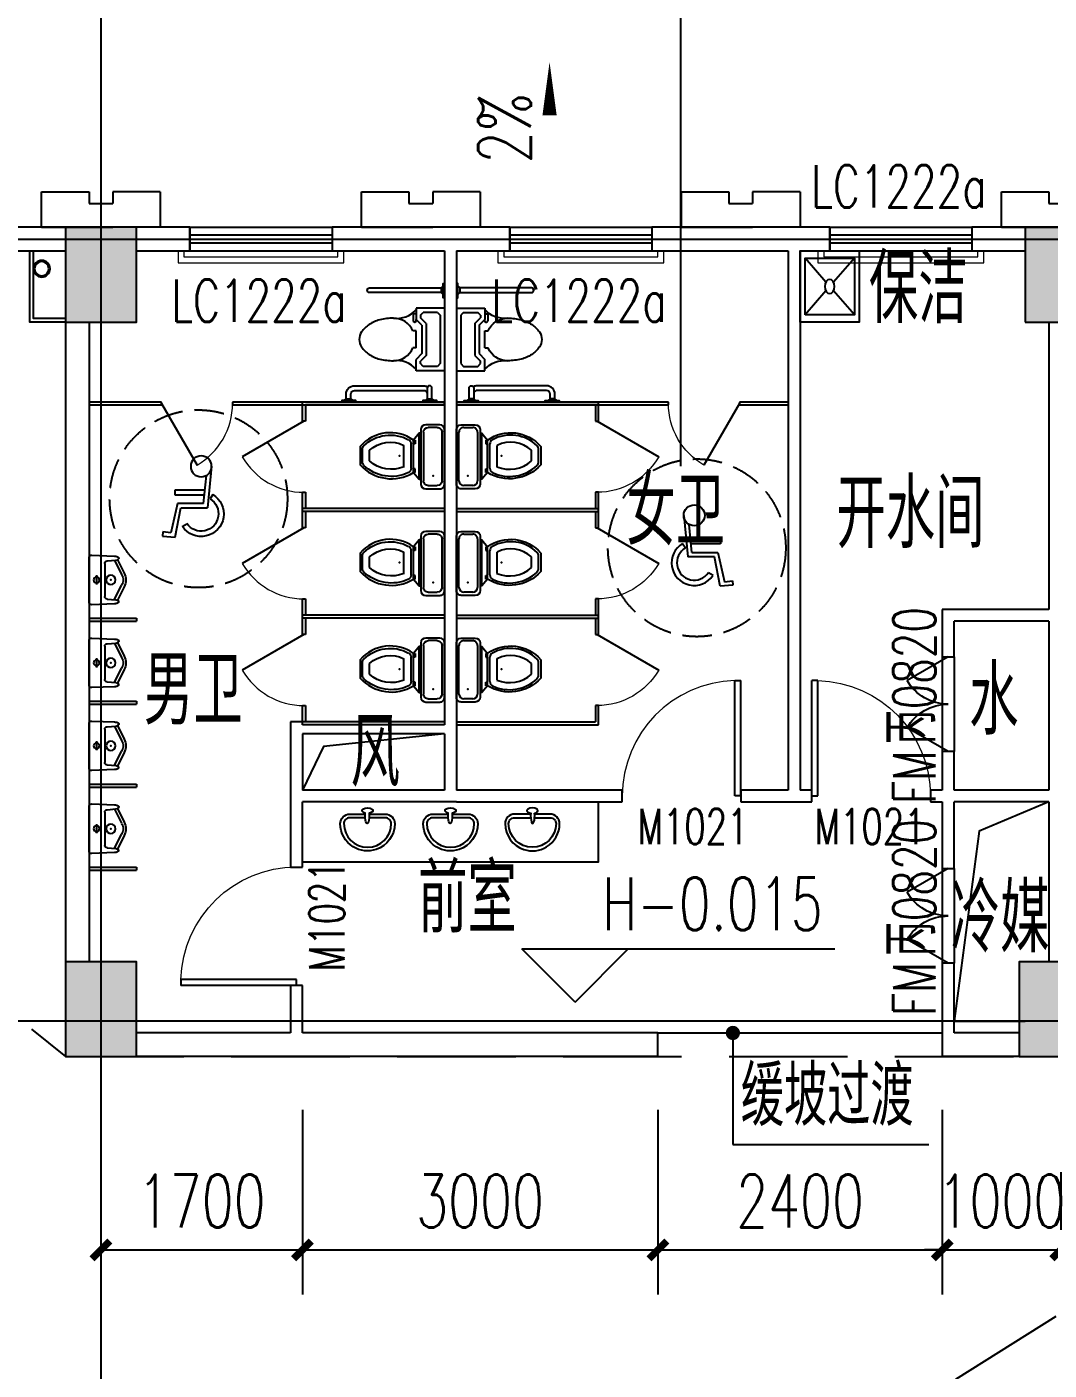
# Model space of a CAD drawing. Extents: x 1738711 to 2346805, y 1189731 to 2516152.
# Drawn here: x 1950267 to 1958894, y 1795379 to 1806717 of the extents above; entities that cross this region are included whole.
import ezdxf

# ---------------------------------------------------------------- set-up
doc = ezdxf.new("R2010")
doc.units = 0
doc.header["$LTSCALE"] = 1000
doc.header["$MEASUREMENT"] = 0
doc.linetypes.add('DASH', pattern=[0.35, 0.25, -0.1])
doc.linetypes.add('复件 140224通州运河二期售楼部条件图_t3$0$X-ME SHAFT SH$0$X-B2$0$WATER_LINE', pattern=[0])
doc.layers.add('_0', color=7, linetype='Continuous', lineweight=25)
doc.layers.add('栏杆', color=6, linetype='Continuous', lineweight=15)
for name, color, linetype in [('AR-TEXT', 7, 'Continuous'), ('COLUMN', 9, 'Continuous'), ('DIM_ELEV', 3, 'Continuous'), ('DIM_IDEN', 3, 'Continuous'), ('DIM_LEAD', 3, 'Continuous'), ('DIM_SYMB', 3, 'Continuous'), ('DOTE', 1, 'Continuous'), ('LATRINE', 6, 'Continuous'), ('LVTRY', 6, 'Continuous'), ('PUB_DIM', 3, 'Continuous'), ('PUB_HATCH', 8, 'Continuous'), ('PUB_TEXT', 7, 'Continuous'), ('TOL', 8, 'Continuous'), ('WALL', 40, 'Continuous'), ('WINDOW', 144, 'Continuous'), ('WINDOW_TEXT', 7, 'Continuous'), ('YS', 6, 'Continuous'), ('疏散距离', 211, 'DASH'), ('看线', 8, 'Continuous'), ('面层', 6, 'Continuous')]:
    doc.layers.add(name, color=color, linetype=linetype)
doc.styles.add('_TCH_DIM', font='SIMPLEX', dxfattribs={"bigfont": 'GBCBIG'})
doc.styles.add('_TCH_DIM_T3', font='SIMPLEX', dxfattribs={"width": 0.705882, "bigfont": 'GBCBIG'})
doc.styles.add('_TCH_WINDOW', font='SIMPLEX', dxfattribs={"height": 3.5, "bigfont": 'GBCBIG'})
doc.styles.get("Standard").update_dxf_attribs({"font": 'gbenor.shx', "bigfont": 'gbcbig.shx'})
doc.dimstyles.new('_TCH_ARCH&&150', dxfattribs={"dimtxt": 446.25, "dimasz": 150, "dimexe": 375, "dimexo": 450, "dimgap": 189.375, "dimtad": 1, "dimdec": 0, "dimzin": 0, "dimdsep": 46, "dimtxsty": '_TCH_DIM_T3', "dimblk": 'ARCHTICK', "dimcen": 0.09, "dimclrt": 7, "dimazin": 2, "dimtfac": 1, "dimtdec": 0, "dimtix": 1, "dimtmove": 2, "dimatfit": 3, "dimfxl": 1, "dimtolj": 1, "dimtzin": 0, "dimarcsym": 0})

# ---------------------------------------------------------------- blocks, each defined once
blk = doc.blocks.new('$lvtry$00000218')
at = {"color": 0, "linetype": 'Continuous'}
for p, q in [((-243, -138), (-243, -62)), ((-203, -22), (208, -22)), ((248, -62), (248, -138)), ((208, -178), (-203, -178)), ((198, -200), (-190, -200)), ((-190, -216), (198, -216)), ((-73, -200), (-73, -216)), ((-73, -216), (83, -216)), ((83, -200), (83, -216)), ((-133, -263), (-133, -248)), ((-133, -248), (-103, -248)), ((-133, -263), (141, -263)), ((-103, -248), (-103, -263)), ((-103, -248), (-102, -248)), ((-97, -283), (108, -283)), ((141, -248), (110, -248)), ((110, -248), (110, -263)), ((141, -263), (141, -248)), ((-84, -343), (96, -343)), ((-35, -633), (55, -633)), ((-44, -693), (64, -693))]:
    blk.add_line(p, q, dxfattribs=at)
blk.add_lwpolyline([(141, -263, -0.386399), (87, -713), (-68, -713, -0.361809), (-133, -263), (-190, -216), (-190, -200), (-230, -200, -0.414212), (-270, -160), (-270, -40, -0.414219), (-230, 0), (230, 0, -0.414212), (270, -40), (270, -160, -0.414212), (230, -200), (198, -200), (198, -216)], format="xyb", close=True, dxfattribs=at)
for centre, radius, start, end in [((-203, -62), 40, 90, 180), ((208, -62), 40, 0, 90), ((-203, -138), 40, 180, 270), ((208, -138), 40, 270, 0), ((170, -449), 336, 154.7009, 223.6689), ((-97, -323), 40, 90, 154.7009), ((-134, -459), 317, 315.3845, 29.315), ((108, -323), 40, 29.315, 90), ((170, -449), 276, 157.3076, 221.9151), ((-134, -459), 257, 317.2188, 26.7387), ((-44, -653), 40, 223.6689, 270), ((64, -653), 40, 270, 315.3845)]:
    blk.add_arc(centre, radius, start, end, dxfattribs=at)
at = {"color": 0}
for p in [(-162, -97), (7, -382)]:
    blk.add_point(p, dxfattribs=at)
blk = doc.blocks.new('$TCHSYS$APDOOR2D')
blk.add_line((0.5, 0), (0, 0.866))
at = {"lineweight": 13}
blk.add_arc((0.5, 0), 1, 120, 180, dxfattribs=at)
blk = doc.blocks.new('herahraehreh')
at = {"layer": 'LATRINE'}
for p, q in [((5930054, 676667), (5928854, 676667)), ((5928854, 676667), (5928854, 676504)), ((5930054, 676642), (5928879, 676642)), ((5928879, 676504), (5928879, 676642)), ((5930054, 676642), (5930054, 676667)), ((5928854, 676504), (5928879, 676504)), ((5928879, 675904), (5928854, 675904)), ((5928854, 675904), (5928854, 675742)), ((5928879, 675767), (5928879, 675904)), ((5930054, 675742), (5928854, 675742)), ((5930054, 675767), (5928879, 675767)), ((5930054, 675742), (5930054, 675767))]:
    blk.add_line(p, q, dxfattribs=at)
at = {"layer": 'LATRINE', "xscale": 600, "yscale": -600, "zscale": 25, "rotation": 270}
blk.add_blockref('$TCHSYS$APDOOR2D', (5928866, 676204), dxfattribs=at)
at = {"layer": 'LVTRY', "rotation": 269.9999999999435}
blk.add_blockref('$lvtry$00000218', (5930054, 676204), dxfattribs=at)
blk = doc.blocks.new('$plan$00001624')
for p, q in [((646, -13), (661, -28)), ((701, -28), (716, -13))]:
    blk.add_line(p, q)
for points in [[(60, 0), (60, -13), (-60, -13), (-60, 0)], [(744, 0), (744, -13), (624, -13), (624, 0)]]:
    blk.add_lwpolyline(points, close=True)
blk.add_lwpolyline([(-38, -13), (-23, -28), (17, -28), (33, -13)])
for points in [[(-23, -28), (-23, -66, 0.414213), (49, -137), (632, -137, 0.119966), (665, -129)], [(17, -28), (17, -66, 0.414211), (49, -97), (632, -97, 0.298815), (661, -78)]]:
    blk.add_lwpolyline(points, format="xyb")
blk.add_lwpolyline([(681, -137), (681, -137, -0.414214), (661, -117), (661, -28), (701, -28), (701, -117, -0.414214)], format="xyb", close=True)
blk = doc.blocks.new('A$C3D6C1C4F')
at = {"layer": 'LVTRY'}
for p, q in [((0, 736), (240, 736)), ((0, 208), (0, 736)), ((0, 736), (240, 736)), ((0, 208), (0, 736)), ((36, 676), (60, 700)), ((36, 676), (60, 700)), ((60, 700), (180, 700)), ((60, 700), (180, 700)), ((180, 700), (204, 676)), ((180, 700), (204, 676)), ((240, 736), (240, 640)), ((240, 736), (240, 640)), ((36, 268), (36, 676)), ((36, 268), (36, 676)), ((156, 607), (204, 655)), ((156, 607), (204, 655)), ((156, 337), (156, 607)), ((156, 337), (156, 607)), ((192, 592), (240, 640)), ((192, 592), (240, 640)), ((192, 352), (192, 592)), ((192, 352), (192, 592)), ((204, 676), (204, 655)), ((204, 676), (204, 655)), ((240, 544), (240, 400)), ((240, 544), (267, 544)), ((240, 544), (240, 400)), ((240, 544), (267, 544)), ((192, 352), (240, 304)), ((192, 352), (240, 304)), ((240, 400), (267, 400)), ((240, 400), (267, 400)), ((60, 244), (36, 268)), ((60, 244), (36, 268)), ((60, 244), (180, 244)), ((60, 244), (180, 244)), ((156, 337), (204, 289)), ((156, 337), (204, 289)), ((204, 268), (180, 244)), ((204, 268), (180, 244)), ((204, 268), (204, 289)), ((204, 268), (204, 289)), ((240, 316), (240, 304)), ((240, 316), (240, 304)), ((240, 208), (240, 304)), ((240, 208), (240, 304)), ((240, 256), (264, 256)), ((240, 256), (264, 256)), ((264, 256), (264, 316)), ((264, 256), (264, 316)), ((0, 208), (240, 208)), ((0, 208), (240, 208)), ((28, 77), (13, 93)), ((13, 22), (28, 37))]:
    blk.add_line(p, q, dxfattribs=at)
blk.add_lwpolyline([(0, 120), (13, 120), (13, 0), (0, 0)], close=True, dxfattribs=at)
blk.add_lwpolyline([(653, 57), (653, 57, -0.414214), (633, 37), (28, 37), (28, 77), (633, 77, -0.414214)], format="xyb", close=True, dxfattribs=at)
for centre, radius, start, end in [((403, 866), 216, 221.089, 277.7989), ((403, 866), 216, 221.089, 277.7989), ((432, 472), 180, 90, 156.4218), ((432, 472), 180, 90, 156.4218), ((432, 193), 459, 75.4857, 90), ((432, 193), 459, 75.4857, 90), ((468, 331), 317, 57.9946, 75.4857), ((468, 331), 317, 57.9946, 75.4857), ((522, 417), 214, 33.5341, 57.9946), ((522, 417), 214, 33.5341, 57.9946), ((604, 472), 116, 0, 33.5341), ((604, 472), 116, 0, 33.5341), ((604, 472), 116, 326.4659, 360), ((604, 472), 116, 326.4659, 360), ((432, 472), 180, 203.5782, 270), ((432, 472), 180, 203.5782, 270), ((468, 614), 317, 284.5143, 302.0054), ((468, 614), 317, 284.5143, 302.0054), ((522, 527), 214, 302.0054, 326.4659), ((522, 527), 214, 302.0054, 326.4659), ((252, 316), 12, 0, 180), ((252, 316), 12, 0, 180), ((403, 78), 216, 82.2011, 138.911), ((403, 78), 216, 82.2011, 138.911), ((432, 751), 459, 270, 284.5143), ((432, 751), 459, 270, 284.5143)]:
    blk.add_arc(centre, radius, start, end, dxfattribs=at)
at = {"layer": 'LVTRY', "extrusion": (0, 0, -1), "zscale": -1}
blk.add_blockref('$plan$00001624', (-808, 1000), dxfattribs=at)
blk = doc.blocks.new('A$C5E30574B')
at = {"layer": 'TOL'}
for p, q in [((103, 597), (137, 248)), ((103, 597), (103, 597)), ((170, 284), (147, 520)), ((93, 360), (116, 322)), ((159, 396), (414, 396)), ((414, 356), (163, 356)), ((414, 396), (414, 356)), ((362, 248), (137, 248)), ((170, 284), (390, 284)), ((410, 0), (362, 248)), ((390, 284), (446, 36)), ((350, 88), (312, 113)), ((518, 8), (410, 0)), ((446, 36), (514, 44)), ((514, 44), (518, 8))]:
    blk.add_line(p, q, dxfattribs=at)
blk.add_circle((191, 597), 88.4, dxfattribs=at)
for radius in [191, 146]:
    blk.add_arc((191, 196), radius, 120.8699, 325.7103, dxfattribs=at)
blk = doc.blocks.new('$lvtry$00000191')
for p, q in [((-250, -50, 0), (-39, -218.8, 0)), ((39, -218.8, 0), (250, -50, 0)), ((-250, -450, 0), (-39, -281.2, 0)), ((39, -281.2, 0), (250, -450, 0))]:
    blk.add_line(p, q)
at = {"elevation": 0}
for points in [[(300, -500), (300, 0), (-300, 0), (-300, -500)], [(250, -450), (250, -50), (-250, -50), (-250, -450)]]:
    blk.add_lwpolyline(points, close=True, dxfattribs=at)
blk.add_circle((0, -250, 0), 50)
blk.add_point((0, -50, 0))
blk = doc.blocks.new('dgh321')
at = {"layer": 'WALL', "linetype": '复件 140224通州运河二期售楼部条件图_t3$0$X-ME SHAFT SH$0$X-B2$0$WATER_LINE'}
for p, q in [((3247025, -2494105), (3247425, -2494105)), ((3247025, -2494105), (3247025, -2494405)), ((3247425, -2494105), (3247625, -2494105)), ((3248025, -2494105), (3247625, -2494105)), ((3248025, -2494405), (3248025, -2494105)), ((3247025, -2494405), (3247425, -2494405)), ((3247425, -2494405), (3247425, -2494305)), ((3247425, -2494305), (3247625, -2494305)), ((3247625, -2494405), (3247625, -2494305)), ((3248025, -2494405), (3247625, -2494405))]:
    blk.add_line(p, q, dxfattribs=at)
blk = doc.blocks.new('A$C68B42598')
at = {"layer": 'YS'}
for radius in [70, 60]:
    blk.add_circle((70, 70), radius, dxfattribs=at)
blk = doc.blocks.new('hreahaerheh')
at = {"layer": 'YS', "xscale": -1, "rotation": 180}
blk.add_blockref('A$C68B42598', (1940715, 1907879), dxfattribs=at)
blk = doc.blocks.new('hertaraeherah')
at = {"layer": '疏散距离', "ltscale": 4}
for points in [[(1933085, 2006659), (1940985, 2000259), (1952835, 2000259)], [(1933085, 1987859), (1952835, 2000259)]]:
    blk.add_lwpolyline(points, dxfattribs=at)
blk = doc.blocks.new('haerraeherah')
at = {"layer": '栏杆'}
for points in [[(1950035, 1987459), (1950035, 1987559), (1951435, 1987559), (1951435, 1987459)], [(1950085, 1987459), (1950085, 1987509), (1951385, 1987509), (1951385, 1987459)]]:
    blk.add_lwpolyline(points, dxfattribs=at)
blk = doc.blocks.new('_ArchTick')
at = {"color": 0, "linetype": 'ByBlock', "const_width": 0.4}
blk.add_lwpolyline([(-0.5, -0.5), (0.5, 0.5)], dxfattribs=at)
blk = doc.blocks.new('*D2681')
at = {"layer": 'Defpoints', "color": 0, "transparency": 16777216}
for p in [(1950892, 1798025), (1952592, 1798025), (1952592, 1796394)]:
    blk.add_point(p, dxfattribs=at)
at = {"layer": 'PUB_DIM', "color": 0, "lineweight": -2, "transparency": 16777216}
for p, q in [((1950892, 1797575), (1950892, 1796019)), ((1952592, 1797575), (1952592, 1796019)), ((1950892, 1796394), (1952592, 1796394))]:
    blk.add_line(p, q, dxfattribs=at)
at = {"layer": 'PUB_DIM', "color": 0, "lineweight": -2, "transparency": 16777216, "xscale": 150, "yscale": 150, "zscale": 150, "rotation": 180}
blk.add_blockref('_ArchTick', (1950892, 1796394), dxfattribs=at)
at = {"layer": 'PUB_DIM', "color": 0, "lineweight": -2, "transparency": 16777216, "xscale": 150, "yscale": 150, "zscale": 150}
blk.add_blockref('_ArchTick', (1952592, 1796394), dxfattribs=at)
at = {"layer": 'PUB_DIM', "color": 7, "transparency": 16777216, "insert": (1951742, 1796807), "char_height": 446.2, "attachment_point": 5, "style": '_TCH_DIM_T3'}
blk.add_mtext('\\A1;1700', dxfattribs=at)
blk = doc.blocks.new('*D2682')
at = {"layer": 'Defpoints', "color": 0, "transparency": 16777216}
for p in [(1952592, 1798025), (1955592, 1798025), (1955592, 1796394)]:
    blk.add_point(p, dxfattribs=at)
at = {"layer": 'PUB_DIM', "color": 0, "lineweight": -2, "transparency": 16777216}
for p, q in [((1952592, 1797575), (1952592, 1796019)), ((1955592, 1797575), (1955592, 1796019)), ((1952592, 1796394), (1955592, 1796394))]:
    blk.add_line(p, q, dxfattribs=at)
at = {"layer": 'PUB_DIM', "color": 0, "lineweight": -2, "transparency": 16777216, "xscale": 150, "yscale": 150, "zscale": 150, "rotation": 180}
blk.add_blockref('_ArchTick', (1952592, 1796394), dxfattribs=at)
at = {"layer": 'PUB_DIM', "color": 0, "lineweight": -2, "transparency": 16777216, "xscale": 150, "yscale": 150, "zscale": 150}
blk.add_blockref('_ArchTick', (1955592, 1796394), dxfattribs=at)
at = {"layer": 'PUB_DIM', "color": 7, "transparency": 16777216, "insert": (1954092, 1796807), "char_height": 446.2, "attachment_point": 5, "style": '_TCH_DIM_T3'}
blk.add_mtext('\\A1;3000', dxfattribs=at)
blk = doc.blocks.new('*D2683')
at = {"layer": 'Defpoints', "color": 0, "transparency": 16777216}
for p in [(1955592, 1798025), (1957992, 1798025), (1957992, 1796394)]:
    blk.add_point(p, dxfattribs=at)
at = {"layer": 'PUB_DIM', "color": 0, "lineweight": -2, "transparency": 16777216}
for p, q in [((1955592, 1797575), (1955592, 1796019)), ((1957992, 1797575), (1957992, 1796019)), ((1955592, 1796394), (1957992, 1796394))]:
    blk.add_line(p, q, dxfattribs=at)
at = {"layer": 'PUB_DIM', "color": 0, "lineweight": -2, "transparency": 16777216, "xscale": 150, "yscale": 150, "zscale": 150, "rotation": 180}
blk.add_blockref('_ArchTick', (1955592, 1796394), dxfattribs=at)
at = {"layer": 'PUB_DIM', "color": 0, "lineweight": -2, "transparency": 16777216, "xscale": 150, "yscale": 150, "zscale": 150}
blk.add_blockref('_ArchTick', (1957992, 1796394), dxfattribs=at)
at = {"layer": 'PUB_DIM', "color": 7, "transparency": 16777216, "insert": (1956792, 1796807), "char_height": 446.2, "attachment_point": 5, "style": '_TCH_DIM_T3'}
blk.add_mtext('\\A1;2400', dxfattribs=at)
blk = doc.blocks.new('*D2684')
at = {"layer": 'Defpoints', "color": 0, "transparency": 16777216}
for p in [(1957992, 1798025), (1958992, 1798025), (1958992, 1796394)]:
    blk.add_point(p, dxfattribs=at)
at = {"layer": 'PUB_DIM', "color": 0, "lineweight": -2, "transparency": 16777216}
for p, q in [((1957992, 1797575), (1957992, 1796019)), ((1958992, 1797575), (1958992, 1796019)), ((1957992, 1796394), (1957842, 1796394)), ((1957992, 1796394), (1958992, 1796394)), ((1958992, 1796394), (1959142, 1796394))]:
    blk.add_line(p, q, dxfattribs=at)
at = {"layer": 'PUB_DIM', "color": 0, "lineweight": -2, "transparency": 16777216, "xscale": 150, "yscale": 150, "zscale": 150}
blk.add_blockref('_ArchTick', (1957992, 1796394), dxfattribs=at)
at = {"layer": 'PUB_DIM', "color": 0, "lineweight": -2, "transparency": 16777216, "xscale": 150, "yscale": 150, "zscale": 150, "rotation": 180}
blk.add_blockref('_ArchTick', (1958992, 1796394), dxfattribs=at)
at = {"layer": 'PUB_DIM', "color": 7, "transparency": 16777216, "insert": (1958492, 1796807), "char_height": 446.2, "attachment_point": 5, "style": '_TCH_DIM_T3'}
blk.add_mtext('\\A1;1000', dxfattribs=at)
blk = doc.blocks.new('$TCHSYS$WIN2D')
for p, q in [((-0.5, 0.5), (0.5, 0.5)), ((-0.5, 0.5), (-0.5, -0.5)), ((0.5, 0.5), (0.5, -0.5)), ((0.5, 0.1667), (-0.5, 0.1667)), ((0.5, -0.1667), (-0.5, -0.1667)), ((-0.5, -0.5), (0.5, -0.5))]:
    blk.add_line(p, q)
blk = doc.blocks.new('$lvtry$00000235')
at = {"color": 0}
for p, q in [((-39, -63), (38, -63)), ((-161, -154), (-167, -227)), ((-166, -214), (-46, -274)), ((-140, -132), (140, -132)), ((166, -214), (45, -274)), ((161, -154), (167, -226))]:
    blk.add_line(p, q, dxfattribs=at)
blk.add_lwpolyline([(57, -295), (171, -239, 0.002799), (171, -239, 0.105175), (177, -247, 0.168909), (184, -249, 0.168909), (190, -247, 0.105175), (196, -239, 0.067291), (200, -229, 0.053441), (201, -215), (209, -22, 0.426355), (188, 0), (-188, 0, 0.42618), (-209, -22), (-201, -215, 0.050566), (-200, -230, 0.064405), (-196, -240, 0.10395), (-190, -249, 0.176068), (-184, -251, 0.176068), (-178, -249, 0.10395), (-171, -240, 0.009138), (-171, -239), (-56, -296, 0.274628)], format="xyb", close=True, dxfattribs=at)
for points in [[(-167, -227), (-171, -239)], [(167, -229), (171, -239)]]:
    blk.add_lwpolyline(points)
for centre, radius in [((0, -63), 25), ((0, -184), 39.1)]:
    blk.add_circle(centre, radius, dxfattribs=at)
for centre, radius, start, end in [((-140, -153), 21, 90, 182.3309), ((140, -153), 21, 357.6352, 90), ((230, -215), 64.1, 189.8691, 192.2361), ((0, -200), 87.2, 238.5236, 301.4764)]:
    blk.add_arc(centre, radius, start, end, dxfattribs=at)
for p in [(0, -63), (0, -184)]:
    blk.add_point(p, dxfattribs=at)
blk = doc.blocks.new('$DorLib2D$00000231')
at = {"color": 0}
for p, q in [((-0.5, 0), (-0.25, 0.433)), ((0.5, 0), (0.25, 0.433))]:
    blk.add_line(p, q, dxfattribs=at)
for centre, start, end in [((-0.5, 0), 0, 60), ((0.5, 0), 120, 180)]:
    blk.add_arc(centre, 0.5, start, end, dxfattribs=at)
blk = doc.blocks.new('$DorLib2D$00000001')
for p, q in [((0.45, 0.975), (0.5, 0.975)), ((0.45, 0), (0.45, 0.975)), ((0.5, 0), (0.5, 0.975)), ((0.5, 0), (0.45, 0))]:
    blk.add_line(p, q)
at = {"lineweight": 13}
blk.add_arc((0.475, 0), 0.975, 91.4693, 180, dxfattribs=at)
blk = doc.blocks.new('_FZH')
blk.add_lwpolyline([(-0.5, -0.5), (0.5, -0.5), (0.5, 0.5), (-0.5, 0.5)], close=True)
at = {"layer": 'PUB_HATCH'}
blk.add_solid([(-0.5, -0.5), (0.5, -0.5), (-0.5, 0.5), (0.5, 0.5)], dxfattribs=at)
blk = doc.blocks.new('$plan$00003672')
at = {"layer": 'LVTRY'}
blk.add_lwpolyline([(-13, -53), (-149, -53, 0.414214), (-229, -133, 0.32323), (-71, -351, 0.221893), (122, -329, 0.260048), (231, -133, 0.414214), (151, -53), (21, -53), (21, -44), (35, -38), (43, -32, 0.455591), (42, -12, 0.320583), (-41, -14, 0.528402), (-35, -37, 0.105242), (-12, -45), (-13, -53)], format="xyb", close=True, dxfattribs=at)
blk.add_lwpolyline([(21, -83), (151, -83, -0.414214), (201, -133, -1), (-199, -133, -0.414214), (-149, -83), (-12, -83)], format="xyb", dxfattribs=at)
blk.add_ellipse((4, -65), major_axis=(0, -67.6), ratio=0.25596, start_param=4.408868, end_param=8.176048, dxfattribs=at)

msp = doc.modelspace()

# ---------------------------------------------------------------- linework, layer by layer
at = {"layer": 'DIM_ELEV'}
for p, q in [((1954892.6, 1798483.9), (1954442.6, 1798933.9)), ((1954442.6, 1798933.9), (1957085.4, 1798933.9)), ((1954892.6, 1798483.9), (1955342.6, 1798933.9))]:
    msp.add_line(p, q, dxfattribs=at)
at = {"layer": 'DIM_IDEN'}
msp.add_line((1955786.3, 1803007.9), (1955786.3, 1813449.3), dxfattribs=at)
msp.add_lwpolyline([(1955786.3, 1803007.9, 1), (1955786.3, 1803007.9, 1)], format="xyb", close=True, dxfattribs=at)
at = {"layer": 'DIM_LEAD'}
for p, q in [((1956224.9, 1798225.4), (1956224.9, 1797283.4)), ((1956224.9, 1797283.4), (1957879.1, 1797283.4))]:
    msp.add_line(p, q, dxfattribs=at)
at = {"layer": 'DIM_LEAD', "const_width": 60}
msp.add_lwpolyline([(1956224.9, 1798255.4, 1), (1956224.9, 1798195.4, 1)], format="xyb", close=True, dxfattribs=at)
at = {"layer": 'DIM_SYMB'}
msp.add_lwpolyline([(1954677.9, 1805278.3, 0, 0, 0), (1954677.9, 1806419.3, 0, 120, 0), (1954677.9, 1805969.3, 0, 0, 0)], format="xyseb", dxfattribs=at)
at = {"layer": 'DOTE'}
for p, q in [((1950891.9, 1820349.3), (1950891.9, 1782657.1)), ((1919991.9, 1804925.4), (2001891.9, 1804925.4)), ((2001891.9, 1798325.4), (1919991.9, 1798325.4))]:
    msp.add_line(p, q, dxfattribs=at)
at = {"layer": 'LATRINE'}
for p, q in [((1951403.2, 1803550.4), (1950791.9, 1803550.4)), ((1950791.9, 1803550.4), (1950791.9, 1803525.4)), ((1950791.9, 1803525.4), (1951403.2, 1803525.4)), ((1951403.2, 1803525.4), (1951403.2, 1803550.4)), ((1953791.9, 1803550.4), (1952003.2, 1803550.4)), ((1952003.2, 1803550.4), (1952003.2, 1803525.4)), ((1952003.2, 1803525.4), (1953791.9, 1803525.4)), ((1953791.9, 1803525.4), (1953791.9, 1803550.4)), ((1955680.6, 1803550.4), (1953891.9, 1803550.4)), ((1953891.9, 1803525.4), (1955680.6, 1803525.4)), ((1955680.6, 1803525.4), (1955680.6, 1803550.4)), ((1956691.9, 1803550.4), (1956280.6, 1803550.4)), ((1956280.6, 1803550.4), (1956280.6, 1803525.4)), ((1956280.6, 1803525.4), (1956691.9, 1803525.4)), ((1950791.9, 1801725.4), (1951191.9, 1801725.4)), ((1950791.9, 1801725.4), (1950791.9, 1801700.4)), ((1951191.9, 1801725.4), (1951191.9, 1801700.4)), ((1950791.9, 1801700.4), (1951191.9, 1801700.4)), ((1950791.9, 1801025.4), (1951191.9, 1801025.4)), ((1950791.9, 1801025.4), (1950791.9, 1801000.4)), ((1951191.9, 1801025.4), (1951191.9, 1801000.4)), ((1950791.9, 1801000.4), (1951191.9, 1801000.4)), ((1950791.9, 1800325.4), (1951191.9, 1800325.4)), ((1950791.9, 1800325.4), (1950791.9, 1800300.4)), ((1950791.9, 1800300.4), (1951191.9, 1800300.4)), ((1951191.9, 1800325.4), (1951191.9, 1800300.4)), ((1950791.9, 1799625.4), (1951191.9, 1799625.4)), ((1950791.9, 1799625.4), (1950791.9, 1799600.4)), ((1950791.9, 1799600.4), (1951191.9, 1799600.4)), ((1951191.9, 1799625.4), (1951191.9, 1799600.4))]:
    msp.add_line(p, q, dxfattribs=at)
at = {"layer": 'LVTRY'}
msp.add_lwpolyline([(1952591.9, 1799670.7), (1955091.9, 1799670.7), (1955091.9, 1800170.7)], dxfattribs=at)
at = {"layer": 'LVTRY', "linetype": 'DASH'}
for centre in [(1951715.5, 1802733.5), (1955920.8, 1802319.8)]:
    msp.add_circle(centre, 750, dxfattribs=at)
at = {"layer": 'WALL', "linetype": '复件 140224通州运河二期售楼部条件图_t3$0$X-ME SHAFT SH$0$X-B2$0$WATER_LINE'}
for p, q in [((1950591.9, 1805025.4), (1950141.9, 1805025.4)), ((1951641.9, 1805025.4), (1951191.9, 1805025.4)), ((1951641.9, 1804825.4), (1951641.9, 1805025.4)), ((1953891.9, 1805025.4), (1952841.9, 1805025.4)), ((1952841.9, 1805025.4), (1952841.9, 1804825.4)), ((1954341.9, 1805025.4), (1953891.9, 1805025.4)), ((1954341.9, 1804825.4), (1954341.9, 1805025.4)), ((1956691.9, 1805025.4), (1955541.9, 1805025.4)), ((1955541.9, 1805025.4), (1955541.9, 1804825.4)), ((1957041.9, 1805025.4), (1956691.9, 1805025.4)), ((1957041.9, 1804825.4), (1957041.9, 1805025.4)), ((1958691.9, 1805025.4), (1958241.9, 1805025.4)), ((1958241.9, 1805025.4), (1958241.9, 1804825.4)), ((1950141.9, 1804825.4), (1950591.9, 1804825.4)), ((1951191.9, 1804825.4), (1951641.9, 1804825.4)), ((1952841.9, 1804825.4), (1953791.9, 1804825.4)), ((1953891.9, 1804825.4), (1954341.9, 1804825.4)), ((1955541.9, 1804825.4), (1956691.9, 1804825.4)), ((1956791.9, 1804825.4), (1957041.9, 1804825.4)), ((1958241.9, 1804825.4), (1958691.9, 1804825.4))]:
    msp.add_line(p, q, dxfattribs=at)
at = {"layer": 'WALL'}
for p, q in [((1953791.9, 1804825.4), (1953791.9, 1803537.9)), ((1953891.9, 1804825.4), (1953891.9, 1803537.9)), ((1956691.9, 1804825.4), (1956691.9, 1803537.9)), ((1956791.9, 1804825.4), (1956791.9, 1803537.9)), ((1950591.9, 1804225.4), (1950591.9, 1798825.4)), ((1950791.9, 1804225.4), (1950791.9, 1798825.4)), ((1958891.9, 1804225.4), (1958891.9, 1801800.4)), ((1953791.9, 1803537.9), (1953791.9, 1800850.4)), ((1953891.9, 1803537.9), (1953891.9, 1800750.4)), ((1956691.9, 1803537.9), (1956691.9, 1800275.4)), ((1956791.9, 1803537.9), (1956791.9, 1800275.4)), ((1957991.9, 1801800.4), (1957991.9, 1801400.4)), ((1958891.9, 1801800.4), (1957991.9, 1801800.4)), ((1958091.9, 1801400.4), (1958091.9, 1801700.4)), ((1958891.9, 1801700.4), (1958091.9, 1801700.4)), ((1958891.9, 1801700.4), (1958891.9, 1800275.4)), ((1957991.9, 1801400.4), (1958091.9, 1801400.4)), ((1952491.9, 1800850.4), (1952491.9, 1800175.4)), ((1953791.9, 1800850.4), (1952491.9, 1800850.4)), ((1952591.9, 1800750.4), (1952591.9, 1800275.4)), ((1953791.9, 1800750.4), (1952591.9, 1800750.4)), ((1953791.9, 1800750.4), (1953791.9, 1800275.4)), ((1953891.9, 1800750.4), (1953891.9, 1800275.4)), ((1958091.9, 1800600.4), (1957991.9, 1800600.4)), ((1957991.9, 1800600.4), (1957991.9, 1800275.4)), ((1958091.9, 1800275.4), (1958091.9, 1800600.4)), ((1953791.9, 1800275.4), (1952591.9, 1800275.4)), ((1955291.9, 1800275.4), (1953891.9, 1800275.4)), ((1955291.9, 1800175.4), (1955291.9, 1800275.4)), ((1956691.9, 1800275.4), (1956291.9, 1800275.4)), ((1956291.9, 1800275.4), (1956291.9, 1800175.4)), ((1956891.9, 1800275.4), (1956791.9, 1800275.4)), ((1956891.9, 1800175.4), (1956891.9, 1800275.4)), ((1957991.9, 1800275.4), (1957891.9, 1800275.4)), ((1957891.9, 1800275.4), (1957891.9, 1800175.4)), ((1958891.9, 1800275.4), (1958091.9, 1800275.4)), ((1952491.9, 1800175.4), (1952491.9, 1799625.4)), ((1953891.9, 1800175.4), (1952591.9, 1800175.4)), ((1952591.9, 1799625.4), (1952591.9, 1800175.4)), ((1953891.9, 1800175.4), (1955291.9, 1800175.4)), ((1956291.9, 1800175.4), (1956691.9, 1800175.4)), ((1956691.9, 1800175.4), (1956891.9, 1800175.4)), ((1957891.9, 1800175.4), (1957991.9, 1800175.4)), ((1957991.9, 1800175.4), (1957991.9, 1799612.9)), ((1958891.9, 1800175.4), (1958091.9, 1800175.4)), ((1958091.9, 1799612.9), (1958091.9, 1800175.4)), ((1958891.9, 1800175.4), (1958891.9, 1799075.4)), ((1952491.9, 1799625.4), (1952591.9, 1799625.4)), ((1957991.9, 1799612.9), (1958091.9, 1799612.9)), ((1958891.9, 1799075.4), (1958891.9, 1798825.4)), ((1958091.9, 1798812.9), (1957991.9, 1798812.9)), ((1957991.9, 1798812.9), (1957991.9, 1798025.4)), ((1958091.9, 1798225.4), (1958091.9, 1798812.9)), ((1952591.9, 1798625.4), (1952491.9, 1798625.4)), ((1952491.9, 1798625.4), (1952491.9, 1798225.4)), ((1952591.9, 1798225.4), (1952591.9, 1798625.4)), ((1952491.9, 1798225.4), (1951191.9, 1798225.4)), ((1955591.9, 1798225.4), (1952591.9, 1798225.4)), ((1955591.9, 1798025.4), (1955591.9, 1798225.4)), ((1958641.9, 1798225.4), (1958091.9, 1798225.4)), ((1952591.9, 1798025.4), (1951191.9, 1798025.4)), ((1955591.9, 1798025.4), (1952591.9, 1798025.4)), ((1958641.9, 1798025.4), (1957991.9, 1798025.4))]:
    msp.add_line(p, q, dxfattribs=at)
at = {"layer": 'WINDOW'}
for p, q in [((1957991.9, 1801400.4), (1957991.9, 1800600.4)), ((1958091.9, 1801400.4), (1958091.9, 1800600.4)), ((1957991.9, 1799612.9), (1957991.9, 1798812.9)), ((1958091.9, 1799612.9), (1958091.9, 1798812.9)), ((1955591.9, 1798225.4), (1957991.9, 1798225.4))]:
    msp.add_line(p, q, dxfattribs=at)
at = {"layer": '看线'}
msp.add_line((1958091.9, 1798325.4), (1958691.9, 1798325.4), dxfattribs=at)
for points in [[(1953791.9, 1800750.4), (1952769.3, 1800643.2), (1952591.9, 1800275.4)], [(1958891.9, 1800175.4), (1958304.6, 1799927.8), (1958091.9, 1798325.4)]]:
    msp.add_lwpolyline(points, dxfattribs=at)
at = {"layer": '面层', "color": 144}
for points in [[(1950591.9, 1804225.4), (1950291.9, 1804225.4), (1950291.9, 1804825.4)], [(1950591.9, 1804255.4), (1950321.9, 1804255.4), (1950321.9, 1804825.4)]]:
    msp.add_lwpolyline(points, dxfattribs=at)

# ---------------------------------------------------------------- block references
at = {"ltscale": 2, "extrusion": (0, 0, -1), "xscale": -1, "zscale": -1, "rotation": 180}
msp.add_blockref('A$C3D6C1C4F', (-1953791.9, 1804550.5), dxfattribs=at)
at = {"ltscale": 2, "extrusion": (0, 0, -1), "zscale": -1, "rotation": 180}
msp.add_blockref('A$C3D6C1C4F', (-1953891.9, 1804550.5), dxfattribs=at)
at = {"layer": '_0', "xscale": -1, "rotation": 180}
for name, p in [('haerraeherah', (1507.3, 3792284.5)), ('haerraeherah', (4207.3, 3792284.5)), ('haerraeherah', (6907.3, 3792284.5)), ('herahraehreh', (-3976261.6, 2479292.2)), ('herahraehreh', (-3976261.6, 2478392.2)), ('herahraehreh', (-3976261.6, 2477492.2))]:
    msp.add_blockref(name, p, dxfattribs=at)
at = {"layer": '_0'}
for name, p in [('hreahaerheh', (9607.3, -103133.7)), ('hertaraeherah', (9607.3, -202233.7))]:
    msp.add_blockref(name, p, dxfattribs=at)
at = {"layer": '_0', "rotation": 180}
for p in [(7883945.4, 2479292.2), (7883945.4, 2478392.2), (7883945.4, 2477492.2)]:
    msp.add_blockref('herahraehreh', p, dxfattribs=at)
at = {"layer": 'COLUMN', "linetype": '复件 140224通州运河二期售楼部条件图_t3$0$X-ME SHAFT SH$0$X-B2$0$WATER_LINE'}
for p, xscale, yscale, zscale, rotation in [((1950891.9, 1804625.4), 600.0000004535541, 800.0000001054723, 800.0000001054723, 1.474093559991966e-08), ((1958991.9, 1804625.4), 600.0000000370201, 799.9999995543621, 799.9999995543621, 359.9999999283186), ((1950891.9, 1798425.4), 600.000000910135, 799.9999985629693, 799.9999985629693, 5.04927069712562e-08), ((1958991.9, 1798425.4), 700.0000009131618, 799.9999993890524, 799.9999993890524, 359.9999999789034)]:
    msp.add_blockref('_FZH', p, dxfattribs=dict(at, xscale=xscale, yscale=yscale, zscale=zscale, rotation=rotation))
at = {"layer": 'LATRINE', "xscale": 600, "zscale": 25}
for p, yscale, rotation in [((1951703.2, 1803537.9), 600, 180.0000000184895), ((1955980.6, 1803537.9), -600, 359.9999999815143)]:
    msp.add_blockref('$TCHSYS$APDOOR2D', p, dxfattribs=dict(at, yscale=yscale, rotation=rotation))
at = {"layer": 'LVTRY', "xscale": -0.8333333333333334, "yscale": 1.2}
msp.add_blockref('$lvtry$00000191', (1957041.9, 1804825.4), dxfattribs=at)
at = {"layer": 'LVTRY', "xscale": -1}
msp.add_blockref('A$C5E30574B', (1951928.6, 1802410.5), dxfattribs=at)
at = {"layer": 'LVTRY'}
msp.add_blockref('A$C5E30574B', (1955707.7, 1801996.8), dxfattribs=at)
at = {"layer": 'LVTRY', "yscale": -1}
for name, p, rotation in [('$lvtry$00000235', (1950791.9, 1802048.7), 270.0000000000573), ('$lvtry$00000235', (1950791.9, 1801348.7), 270.0000000000573), ('$lvtry$00000235', (1950791.9, 1800648.7), 270.0000000000573), ('$lvtry$00000235', (1950791.9, 1799948.7), 270.0000000000573), ('$plan$00003672', (1953143, 1800125.1, 0), 180.000000000475), ('$plan$00003672', (1953843, 1800125.1, 0), 180.000000000475)]:
    msp.add_blockref(name, p, dxfattribs=dict(at, rotation=rotation))
at = {"layer": 'LVTRY', "rotation": 359.9999999995251}
msp.add_blockref('$plan$00003672', (1954531.4, 1800125.1, 0), dxfattribs=at)
at = {"layer": 'WALL', "linetype": '复件 140224通州运河二期售楼部条件图_t3$0$X-ME SHAFT SH$0$X-B2$0$WATER_LINE', "xscale": -1, "rotation": 180}
for p in [(-1296633.3, -689079.5), (-1293933.3, -689079.5), (-1291233.3, -689079.5), (-1288533.3, -689079.5)]:
    msp.add_blockref('dgh321', p, dxfattribs=at)
at = {"layer": 'WINDOW', "linetype": '复件 140224通州运河二期售楼部条件图_t3$0$X-ME SHAFT SH$0$X-B2$0$WATER_LINE'}
ref = msp.add_blockref('$TCHSYS$WIN2D', (1957641.9, 1804925.4), dxfattribs=dict(at, xscale=1200, yscale=200, zscale=1200, rotation=359.9999999999768))
ref.add_attrib('A', 'LC1222a', (1956885.9, 1805191.8), dxfattribs={"layer": 'WINDOW_TEXT', "linetype": '复件 140224通州运河二期售楼部条件图_t3$0$X-ME SHAFT SH$0$X-B2$0$WATER_LINE', "ltscale": 0.5, "height": 357, "style": '_TCH_WINDOW', "width": 0.705882})
ref = msp.add_blockref('$TCHSYS$WIN2D', (1952241.9, 1804925.4), dxfattribs=dict(at, xscale=1200, yscale=200, zscale=1200, rotation=359.9999999999644))
ref.add_attrib('A', 'LC1222a', (1951485.9, 1804227.1), dxfattribs={"layer": 'WINDOW_TEXT', "linetype": '复件 140224通州运河二期售楼部条件图_t3$0$X-ME SHAFT SH$0$X-B2$0$WATER_LINE', "ltscale": 0.5, "height": 357, "style": '_TCH_WINDOW', "width": 0.705882})
ref = msp.add_blockref('$TCHSYS$WIN2D', (1954941.9, 1804925.4), dxfattribs=dict(at, xscale=1200, yscale=200, zscale=1200, rotation=359.9999999999714))
ref.add_attrib('A', 'LC1222a', (1954185.9, 1804227.1), dxfattribs={"layer": 'WINDOW_TEXT', "linetype": '复件 140224通州运河二期售楼部条件图_t3$0$X-ME SHAFT SH$0$X-B2$0$WATER_LINE', "ltscale": 0.5, "height": 357, "style": '_TCH_WINDOW', "width": 0.705882})
at = {"layer": 'WINDOW', "xscale": 800, "yscale": -800, "zscale": 800}
for p, rotation in [((1958041.9, 1801000.4), 269.9999998428041), ((1958041.9, 1799212.9), 269.9999998382254)]:
    msp.add_blockref('$DorLib2D$00000231', p, dxfattribs=dict(at, rotation=rotation))
at = {"layer": 'WINDOW'}
ref = msp.add_blockref('$DorLib2D$00000001', (1955791.9, 1800225.4), dxfattribs=dict(at, xscale=-1000, yscale=-1000, zscale=-1000, rotation=179.9999999963124))
ref.add_attrib('A', 'M1021', (1955419.8, 1799818.4), dxfattribs={"layer": 'WINDOW_TEXT', "ltscale": 0.5, "height": 297.5, "rotation": 360, "style": '_TCH_WINDOW', "width": 0.705882})
ref = msp.add_blockref('$DorLib2D$00000001', (1957391.9, 1800225.4), dxfattribs=dict(at, xscale=1000, yscale=-1000, zscale=1000, rotation=179.9999999963028))
ref.add_attrib('A', 'M1021', (1956914, 1799818.4), dxfattribs={"layer": 'WINDOW_TEXT', "ltscale": 0.5, "height": 297.5, "rotation": 360, "style": '_TCH_WINDOW', "width": 0.705882})
ref = msp.add_blockref('$DorLib2D$00000001', (1952541.9, 1799125.4), dxfattribs=dict(at, xscale=1000, yscale=-1000, zscale=1000, rotation=269.9999998381995))
ref.add_attrib('A', 'M1021', (1952947.3, 1798745.5), dxfattribs={"layer": 'WINDOW_TEXT', "ltscale": 0.5, "height": 297.5, "rotation": 90, "style": '_TCH_WINDOW', "width": 0.705882})

# ---------------------------------------------------------------- texts
at = {"layer": 'AR-TEXT'}
for s, height, p in [('保洁', 578.72, (1957373, 1804216.3)), ('女卫', 578.72, (1955325.7, 1802339.3)), ('开水间', 578.72, (1957098.4, 1802318.7)), ('男卫', 578.72, (1951254.8, 1800827.1)), ('水', 578.7, (1958219.2, 1800743.7)), ('风', 578.7, (1952999, 1800302.6)), ('前室', 578.72, (1953568.4, 1799070.3)), ('冷媒', 578.72, (1958063.7, 1798904.8))]:
    msp.add_text(s, height=height, dxfattribs=at).set_placement(p)
at = {"layer": 'PUB_TEXT', "color": 7, "style": '_TCH_DIM', "width": 0.705882}
msp.add_text('2%%%', height=446.25, rotation=90, dxfattribs=at).set_placement((1954520.4, 1805563.8))
msp.add_text('H-0.015', height=446.25, dxfattribs=at).set_placement((1955120.4, 1799091.4))
at = {"layer": 'PUB_TEXT', "color": 7, "style": '_TCH_DIM'}
msp.add_text('缓坡过渡', height=506.38, dxfattribs=at).set_placement((1956291.9, 1797440.9))
at = {"layer": 'WINDOW_TEXT', "style": '_TCH_WINDOW', "width": 0.705882}
for s, p in [('0820', (1957934.5, 1800955.8)), ('FM', (1957934.5, 1800157)), ('0820', (1957934.5, 1799168.3)), ('FM', (1957934.5, 1798369.5))]:
    msp.add_text(s, height=357, rotation=90, dxfattribs=at).set_placement(p)
at = {"layer": 'WINDOW_TEXT', "style": '_TCH_WINDOW'}
for p in [(1957934.5, 1800661), (1957934.5, 1798873.5)]:
    msp.add_text('丙', height=405.1, rotation=90, dxfattribs=at).set_placement(p)

# ---------------------------------------------------------------- dimensions: what is measured, and where the dimension line sits
at = {"layer": 'PUB_DIM'}
for p1, p2, picture, middle in [((1950891.9, 1798025.4), (1952591.9, 1798025.4), '*D2681', (1951741.9, 1796806.9)), ((1952591.9, 1798025.4), (1955591.9, 1798025.4), '*D2682', (1954091.9, 1796806.9)), ((1955591.9, 1798025.4), (1957991.9, 1798025.4), '*D2683', (1956791.9, 1796806.9)), ((1957991.9, 1798025.4), (1958991.9, 1798025.4), '*D2684', (1958491.9, 1796806.9))]:
    dim = msp.add_aligned_dim(p1=p1, p2=p2, distance=-1631, dimstyle='_TCH_ARCH&&150', dxfattribs=at)
    dim.commit()
    dim.dimension.update_dxf_attribs({"geometry": picture, "text_midpoint": middle})

doc.saveas('drawing.dxf')
